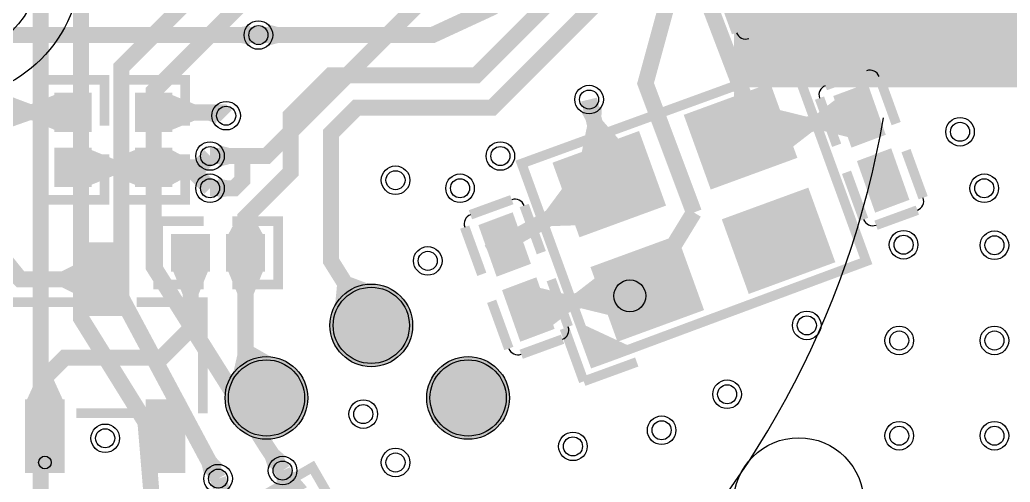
# Model space of a CAD drawing. Header units: millimetres. Extents: x -4.6 to 50, y -7.7 to 42.4.
# Drawn here: x 20.12 to 35.71, y 9.6 to 16.88 of the extents above; entities that cross this region are included whole.
import ezdxf

# ---------------------------------------------------------------- set-up
doc = ezdxf.new("R2010")
doc.units = ezdxf.units.MM
for name, color, linetype, true_color in [('BottomLayer', 7, 'Continuous', 0x0000ff), ('BottomPasteMaskLayer', 7, 'Continuous', 0x800000), ('BottomSilkLayer', 7, 'Continuous', 0x66cc33), ('BottomSolderMaskLayer', 7, 'Continuous', 0xaa00ff), ('Document', 7, 'Continuous', 0xffffff), ('Hole', 7, 'Continuous', 0x222222), ('Inner1', 7, 'Continuous', 0x999966), ('Inner2', 7, 'Continuous', 0x008000), ('Multi-Layer', 7, 'Continuous', 0xc0c0c0), ('TopLayer', 7, 'Continuous', 0xff0000), ('TopPasteMaskLayer', 7, 'Continuous', 0x808080), ('TopSilkLayer', 7, 'Continuous', 0xffcc00), ('TopSolderMaskLayer', 7, 'Continuous', 0x800080)]:
    doc.layers.add(name, color=color, linetype=linetype, true_color=true_color)

msp = doc.modelspace()

# ---------------------------------------------------------------- hatches: boundary and pattern name
at = {"layer": 'BottomLayer'}
msp.add_hatch(color=256, dxfattribs=at).paths.add_polyline_path([(36.828, 15.83), (36.828, 19.73), (31.398, 19.73), (31.398, 15.83)])
at = {"layer": 'BottomPasteMaskLayer'}
msp.add_hatch(color=256, dxfattribs=at).paths.add_polyline_path([(36.828, 15.83), (36.828, 19.73), (31.398, 19.73), (31.398, 15.83)])
at = {"layer": 'BottomSolderMaskLayer'}
msp.add_hatch(color=256, dxfattribs=at).paths.add_polyline_path([(36.863, 15.812), (36.863, 19.748), (31.363, 19.748), (31.363, 15.812)])
at = {"layer": 'Document'}
msp.add_hatch(color=256, dxfattribs=at).paths.add_polyline_path([(28.933, 12.106), (29.151, 11.51), (29.747, 11.727)])
at = {"layer": 'Inner1'}
for points in [[(23.263, 14.563), (23.263, 14.901), (23.42, 14.859), (23.42, 14.605)], [(23.246, 14.074), (23.246, 14.374), (23.386, 14.351), (23.386, 14.097)], [(23.32, 9.863), (23.022, 9.704), (22.985, 9.862), (23.209, 9.982)], [(24.315, 9.996), (24.034, 9.809), (23.981, 9.963), (24.193, 10.104)]]:
    msp.add_hatch(color=256, dxfattribs=at).paths.add_polyline_path(points)
at = {"layer": 'Inner2'}
msp.add_hatch(color=256, dxfattribs=at).paths.add_polyline_path([(23.744, 16.487), (23.744, 16.787), (23.604, 16.764), (23.604, 16.51)])
at = {"layer": 'TopLayer'}
for points in [[(32.152, 17.601), (32.336, 17.094), (31.594, 16.824), (31.409, 17.331)], [(24.025, 16.468), (24.025, 16.806), (24.182, 16.764), (24.182, 16.51)], [(30.605, 15.366), (31.921, 15.845), (32.331, 14.717), (31.016, 14.238)], [(31.195, 15.581), (31.792, 15.798), (31.367, 15.701), (31.623, 15.743)], [(33.73, 15.092), (33.223, 14.908), (32.953, 15.65), (33.46, 15.835)], [(19.908, 15.162), (19.908, 15.694), (20.289, 15.55), (20.289, 15.296)], [(20.685, 15.136), (20.685, 15.702), (20.304, 15.55), (20.304, 15.296)], [(21.225, 15.136), (20.685, 15.136), (20.685, 15.702), (21.225, 15.702)], [(21.955, 15.136), (22.495, 15.136), (22.495, 15.702), (21.955, 15.702)], [(22.495, 15.136), (22.495, 15.702), (22.876, 15.546), (22.876, 15.292)], [(33.18, 15.025), (32.964, 15.622), (32.647, 15.378), (32.735, 15.136)], [(23.267, 15.539), (23.21, 15.245), (23.076, 15.292), (23.125, 15.546)], [(29.282, 15.515), (28.954, 15.437), (29.031, 15.294), (29.278, 15.353)], [(32.059, 15.463), (32.277, 14.866), (32.594, 15.111), (32.505, 15.353)], [(28.963, 14.768), (29.559, 14.986), (29.292, 15.294), (29.052, 15.206)], [(28.538, 14.613), (29.854, 15.092), (30.264, 13.965), (28.948, 13.486)], [(21.225, 14.836), (20.685, 14.836), (20.685, 14.27), (21.225, 14.27)], [(21.225, 14.27), (21.225, 14.836), (21.606, 14.68), (21.606, 14.426)], [(21.955, 14.27), (21.955, 14.836), (21.574, 14.68), (21.574, 14.426)], [(21.955, 14.836), (22.495, 14.836), (22.495, 14.27), (21.955, 14.27)], [(22.495, 14.836), (22.495, 14.27), (22.785, 14.426), (22.785, 14.68)], [(33.833, 14.81), (33.326, 14.626), (33.596, 13.883), (34.103, 14.068)], [(28.892, 13.641), (28.674, 14.237), (28.403, 13.87), (28.491, 13.628)], [(31.204, 13.721), (32.519, 14.2), (32.93, 13.073), (31.614, 12.594)], [(23.391, 13.478), (23.957, 13.478), (23.8, 13.767), (23.546, 13.767)], [(27.635, 12.876), (28.142, 13.06), (27.872, 13.803), (27.365, 13.618)], [(23.091, 12.938), (23.091, 13.478), (22.525, 13.478), (22.525, 12.938)], [(23.391, 12.938), (23.391, 13.478), (23.957, 13.478), (23.957, 12.938)], [(29.137, 12.969), (30.452, 13.448), (30.863, 12.32), (29.547, 11.841)], [(19.338, 13.262), (19.908, 13.262), (20.216, 12.881), (19.857, 12.881)], [(21.763, 13.327), (21.763, 12.257), (21.163, 12.257), (21.163, 13.327)], [(21.163, 12.474), (21.163, 13.109), (20.782, 12.919), (20.782, 12.665)], [(22.525, 12.938), (23.091, 12.938), (22.935, 12.557), (22.681, 12.557)], [(23.957, 12.938), (23.391, 12.938), (23.547, 12.557), (23.801, 12.557)], [(25.825, 12.64), (25.062, 12.163), (25.113, 12.69), (25.329, 12.825)], [(29.408, 12.223), (29.191, 12.82), (28.874, 12.575), (28.963, 12.333)], [(25.054, 12.065, 1), (26.254, 12.065, 1)], [(27.738, 12.594), (28.245, 12.778), (28.515, 12.036), (28.008, 11.851)], [(28.288, 12.661), (28.505, 12.064), (28.822, 12.308), (28.733, 12.551)], [(24.255, 11.467), (23.431, 11.104), (23.547, 11.614), (23.801, 11.726)], [(23.403, 10.922, 1), (24.603, 10.922, 1)], [(26.578, 10.922, 1), (27.778, 10.922, 1)], [(20.213, 10.857), (20.813, 10.857), (20.64, 11.238), (20.386, 11.238)], [(20.813, 10.857), (20.813, 9.787), (20.213, 9.787), (20.213, 10.857)], [(22.713, 10.857), (22.713, 9.787), (22.113, 9.787), (22.113, 10.857)], [(24.641, 9.517), (24.173, 9.248), (24.162, 9.681), (24.383, 9.809)], [(24.472, 9.713), (24.165, 9.574), (24.268, 9.448), (24.499, 9.553)]]:
    msp.add_hatch(color=256, dxfattribs=at).paths.add_polyline_path(points)
at = {"layer": 'TopPasteMaskLayer'}
for points in [[(30.605, 15.366), (31.921, 15.845), (32.331, 14.717), (31.016, 14.238)], [(21.185, 15.121), (20.725, 15.121), (20.685, 15.161), (20.685, 15.662), (20.725, 15.702), (21.185, 15.702), (21.225, 15.662), (21.225, 15.161)], [(21.995, 15.121), (22.455, 15.121), (22.495, 15.161), (22.495, 15.662), (22.455, 15.702), (21.995, 15.702), (21.955, 15.662), (21.955, 15.161)], [(33.05, 15.515), (33.473, 15.669), (33.537, 15.639), (33.701, 15.188), (33.678, 15.105), (33.255, 14.951), (33.184, 15), (33.02, 15.451)], [(28.538, 14.613), (29.854, 15.092), (30.264, 13.965), (28.948, 13.486)], [(21.185, 14.851), (20.725, 14.851), (20.685, 14.811), (20.685, 14.31), (20.725, 14.27), (21.185, 14.27), (21.225, 14.31), (21.225, 14.811)], [(21.995, 14.851), (22.455, 14.851), (22.495, 14.811), (22.495, 14.31), (22.455, 14.27), (21.995, 14.27), (21.955, 14.31), (21.955, 14.811)], [(33.378, 14.613), (33.801, 14.767), (33.872, 14.718), (34.036, 14.267), (34.006, 14.203), (33.583, 14.049), (33.519, 14.079), (33.355, 14.53)], [(31.204, 13.721), (32.519, 14.2), (32.93, 13.073), (31.614, 12.594)], [(28.09, 13.073), (27.667, 12.919), (27.596, 12.968), (27.432, 13.419), (27.462, 13.483), (27.885, 13.637), (27.949, 13.607), (28.113, 13.156)], [(23.106, 12.978), (23.106, 13.438), (23.066, 13.478), (22.565, 13.478), (22.525, 13.438), (22.525, 12.978), (22.565, 12.938), (23.066, 12.938)], [(23.376, 12.978), (23.376, 13.438), (23.416, 13.478), (23.917, 13.478), (23.957, 13.438), (23.957, 12.978), (23.917, 12.938), (23.416, 12.938)], [(29.137, 12.969), (30.452, 13.448), (30.863, 12.32), (29.547, 11.841)], [(21.763, 13.327), (21.763, 12.257), (21.163, 12.257), (21.163, 13.327)], [(25.054, 12.065, 1), (26.254, 12.065, 1)], [(28.418, 12.171), (27.995, 12.017), (27.931, 12.047), (27.767, 12.498), (27.79, 12.581), (28.213, 12.735), (28.284, 12.686), (28.448, 12.235)], [(23.403, 10.922, 1), (24.603, 10.922, 1)], [(26.578, 10.922, 1), (27.778, 10.922, 1)], [(20.813, 10.857), (20.813, 9.787), (20.213, 9.787), (20.213, 10.857)], [(22.713, 10.857), (22.713, 9.787), (22.113, 9.787), (22.113, 10.857)]]:
    msp.add_hatch(color=256, dxfattribs=at).paths.add_polyline_path(points)
at = {"layer": 'TopSolderMaskLayer'}
for points in [[(32.17, 17.638), (32.366, 17.083), (31.576, 16.787), (31.379, 17.342)], [(30.574, 15.38), (31.937, 15.879), (32.363, 14.703), (30.999, 14.204)], [(33.755, 15.066), (33.215, 14.864), (32.928, 15.676), (33.468, 15.878)], [(21.249, 15.109), (20.661, 15.109), (20.661, 15.728), (21.249, 15.728)], [(21.931, 15.109), (22.519, 15.109), (22.519, 15.728), (21.931, 15.728)], [(28.507, 14.627), (29.87, 15.126), (30.295, 13.951), (28.932, 13.452)], [(21.249, 14.863), (20.661, 14.863), (20.661, 14.244), (21.249, 14.244)], [(21.931, 14.863), (22.519, 14.863), (22.519, 14.244), (21.931, 14.244)], [(33.841, 14.854), (33.301, 14.652), (33.588, 13.84), (34.128, 14.042)], [(31.173, 13.735), (32.536, 14.234), (32.961, 13.059), (31.598, 12.56)], [(27.627, 12.832), (28.167, 13.034), (27.88, 13.846), (27.34, 13.644)], [(23.116, 12.913), (23.116, 13.503), (22.5, 13.503), (22.5, 12.913)], [(23.366, 12.913), (23.366, 13.503), (23.982, 13.503), (23.982, 12.913)], [(29.105, 12.983), (30.469, 13.482), (30.894, 12.306), (29.531, 11.807)], [(21.777, 13.372), (21.777, 12.212), (21.149, 12.212), (21.149, 13.372)], [(27.713, 12.62), (28.253, 12.822), (28.54, 12.01), (28, 11.808)], [(25.003, 12.065, 1), (26.305, 12.065, 1)], [(23.352, 10.922, 1), (24.654, 10.922, 1)], [(26.527, 10.922, 1), (27.829, 10.922, 1)], [(20.827, 10.902), (20.827, 9.742), (20.199, 9.742), (20.199, 10.902)], [(22.727, 10.902), (22.727, 9.742), (22.099, 9.742), (22.099, 10.902)]]:
    msp.add_hatch(color=256, dxfattribs=at).paths.add_polyline_path(points)

# ---------------------------------------------------------------- linework, layer by layer
at = {"layer": 'BottomLayer'}
msp.add_circle((18.923, 17.78), 1.524, dxfattribs=at)
at = {"layer": 'BottomSilkLayer'}
msp.add_arc((19.529, 17.78), 14.4, 202.1661, 350.2179, dxfattribs=at)
at = {"layer": 'BottomSolderMaskLayer'}
msp.add_circle((18.923, 17.78), 2.159, dxfattribs=at)
at = {"layer": 'Document'}
for centre, radius in [((29.725, 12.53), 0.25), ((20.513, 9.906), 0.1)]:
    msp.add_circle(centre, radius, dxfattribs=at)
at = {"layer": 'Hole'}
for centre in [(23.876, 16.637), (29.083, 15.621), (23.368, 15.367), (34.925, 15.113), (23.114, 14.732), (27.686, 14.732), (23.114, 14.224), (26.035, 14.351), (27.051, 14.224), (35.306, 14.224), (34.036, 13.335), (35.467, 13.327), (26.543, 13.081), (32.512, 12.065), (33.967, 11.827), (35.467, 11.827), (31.257, 10.98), (25.527, 10.668), (30.226, 10.414), (33.967, 10.327), (35.467, 10.327), (21.463, 10.287), (28.829, 10.16), (26.035, 9.906), (24.257, 9.779), (23.241, 9.652)]:
    msp.add_circle(centre, 0.15, dxfattribs=at)
at = {"layer": 'Inner1', "const_width": 0.254}
for points in [[(23.241, 9.652), (21.717, 12.502), (21.717, 16.129), (23.749, 18.161), (25.654, 18.161), (25.908, 18.415), (25.908, 21.844), (27.686, 23.622), (29.21, 23.622), (30.099, 24.511)], [(28.829, 24.13), (21.082, 24.13), (20.447, 23.495), (20.447, 6.985), (19.431, 5.969)], [(31.57, 22.629), (31.346, 22.629), (30.861, 23.114), (27.813, 23.114), (26.416, 21.717), (26.416, 18.034), (26.035, 17.653), (24.13, 17.653), (22.225, 15.748), (22.225, 12.99), (24.003, 10.16), (24.257, 9.779)], [(23.114, 14.732), (24.003, 14.732), (26.924, 17.653), (26.924, 21.463), (28.067, 22.606), (30.48, 22.606), (30.988, 22.098), (31.623, 21.971)], [(25.146, 21.209), (22.098, 21.209), (21.082, 20.193), (21.082, 12.177), (22.098, 10.541), (22.225, 9.017)], [(23.114, 14.224), (23.495, 14.224), (23.622, 14.351), (23.622, 14.732)]]:
    msp.add_lwpolyline(points, dxfattribs=at)
at = {"layer": 'Inner2', "const_width": 0.254}
msp.add_lwpolyline([(13.843, 16.637), (13.843, 16.637), (13.843, 16.637), (23.876, 16.637)], dxfattribs=at)
at = {"layer": 'Multi-Layer'}
for centre, radius in [((23.876, 16.637), 0.225), ((29.083, 15.621), 0.225), ((23.368, 15.367), 0.225), ((34.925, 15.113), 0.225), ((23.114, 14.732), 0.225), ((27.686, 14.732), 0.225), ((26.035, 14.351), 0.225), ((23.114, 14.224), 0.225), ((27.051, 14.224), 0.225), ((35.306, 14.224), 0.225), ((34.036, 13.335), 0.225), ((35.467, 13.327), 0.225), ((26.543, 13.081), 0.225), ((32.512, 12.065), 0.225), ((33.967, 11.827), 0.225), ((35.467, 11.827), 0.225), ((31.257, 10.98), 0.225), ((25.527, 10.668), 0.225), ((30.226, 10.414), 0.225), ((21.463, 10.287), 0.225), ((33.967, 10.327), 0.225), ((35.467, 10.327), 0.225), ((28.829, 10.16), 0.225), ((32.385, 9.271), 1.025), ((24.257, 9.779), 0.225), ((26.035, 9.906), 0.225), ((23.241, 9.652), 0.225)]:
    msp.add_circle(centre, radius, dxfattribs=at)
at = {"layer": 'TopLayer', "const_width": 0.254}
for points in [[(30.203, 19.136), (31.496, 15.748), (31.468, 15.042)], [(30.734, 13.843), (29.972, 15.875), (30.353, 17.272), (29.733, 18.966)], [(29.263, 18.796), (29.464, 18.161), (29.464, 17.399), (27.559, 15.494), (25.425, 15.494), (25.019, 15.088), (25.019, 13.081), (25.654, 12.065)], [(28.793, 18.623), (28.956, 17.653), (27.305, 16.002), (25.019, 16.002), (24.384, 15.367), (24.384, 14.478), (23.673, 13.767), (23.673, 13.208)], [(23.876, 16.637), (26.619, 16.637), (27.557, 17.071), (28.321, 17.653), (28.448, 17.907), (28.324, 18.453)], [(29.083, 15.621), (29.401, 14.29)], [(19.39, 15.428), (20.955, 15.418)], [(22.225, 15.418), (23.317, 15.418), (23.368, 15.367)], [(31.468, 15.042), (33.343, 15.372)], [(22.225, 14.554), (22.936, 14.554), (23.114, 14.732)], [(20.955, 14.554), (22.225, 14.554)], [(22.225, 14.554), (22.784, 14.554), (23.114, 14.224)], [(27.501, 13.213), (29.401, 14.29)], [(30, 12.644), (30.734, 13.843)], [(19.39, 13.528), (20.124, 12.791), (21.463, 12.791)], [(20.513, 10.323), (20.513, 11.242), (20.828, 11.557), (22.352, 11.557), (22.809, 12.014), (22.809, 13.208)], [(23.673, 13.208), (23.673, 11.252), (24.003, 10.922)], [(28.125, 12.314), (30, 12.644)], [(24.257, 9.779), (24.549, 9.139)], [(23.241, 9.652), (23.533, 8.758)]]:
    msp.add_lwpolyline(points, dxfattribs=at)
at = {"layer": 'TopLayer'}
for centre in [(25.654, 12.065), (24.003, 10.922), (27.178, 10.922)]:
    msp.add_circle(centre, 0.6, dxfattribs=at)
at = {"layer": 'TopPasteMaskLayer'}
for centre in [(25.654, 12.065), (24.003, 10.922), (27.178, 10.922)]:
    msp.add_circle(centre, 0.6, dxfattribs=at)
at = {"layer": 'TopSilkLayer', "const_width": 0.152}
for points in [[(31.168, 17.325), (31.405, 16.674)], [(31.601, 16.583), (32.343, 16.853)], [(33.454, 16.076), (32.803, 15.839)], [(21.454, 15.212), (21.454, 15.93), (20.456, 15.93), (20.456, 15.212)], [(21.726, 15.212), (21.726, 15.93), (22.724, 15.93), (22.724, 15.212)], [(33.919, 15.242), (33.649, 15.985)], [(32.712, 15.644), (32.982, 14.901)], [(21.454, 14.76), (21.454, 14.042), (20.456, 14.042), (20.456, 14.76)], [(21.726, 14.76), (21.726, 14.042), (22.724, 14.042), (22.724, 14.76)], [(34.074, 14.817), (34.344, 14.075)], [(33.407, 13.733), (33.137, 14.476)], [(27.215, 13.807), (27.866, 14.044)], [(28.061, 13.953), (28.331, 13.21)], [(34.253, 13.879), (33.602, 13.642)], [(23.015, 12.709), (22.297, 12.709), (22.297, 13.707), (23.015, 13.707)], [(23.467, 12.709), (24.185, 12.709), (24.185, 13.707), (23.467, 13.707)], [(27.394, 12.869), (27.124, 13.612)], [(28.756, 12.043), (28.486, 12.785)], [(19.927, 10.681), (19.927, 12.433), (20.968, 12.433)], [(22.999, 10.681), (22.999, 12.433), (21.958, 12.433)], [(27.549, 12.444), (27.819, 11.701)], [(28.695, 12.02), (28.955, 11.304), (28.999, 11.184)], [(28.014, 11.61), (28.665, 11.847)], [(28.999, 11.184), (29.834, 11.488)], [(21.918, 10.681), (21.008, 10.681)], [(24.22, 8.71), (23.861, 9.331), (24.725, 9.83), (25.084, 9.208)]]:
    msp.add_lwpolyline(points, dxfattribs=at)
msp.add_lwpolyline([(29.401, 11.571), (29.16, 11.484), (28.021, 14.613), (32.317, 16.177), (32.882, 14.625), (33.447, 13.074), (29.401, 11.571)], close=True, dxfattribs=at)
at = {"layer": 'TopSilkLayer'}
for centre, start, end in [((31.548, 16.726), 200.0012, 289.9976), ((33.506, 15.932), 20.0012, 109.9976), ((32.855, 15.696), 110.0012, 199.9976), ((27.918, 13.9), 20.0012, 109.9976), ((34.201, 14.022), 290.0012, 19.9976), ((27.267, 13.664), 110.0012, 199.9976), ((33.55, 13.786), 200.0012, 289.9976), ((28.613, 11.99), 290.0012, 19.9976), ((27.962, 11.754), 200.0012, 289.9976)]:
    msp.add_arc(centre, 0.152, start, end, dxfattribs=at)
at = {"layer": 'TopSolderMaskLayer'}
for centre in [(25.654, 12.065), (24.003, 10.922), (27.178, 10.922)]:
    msp.add_circle(centre, 0.651, dxfattribs=at)

doc.saveas('drawing.dxf')
